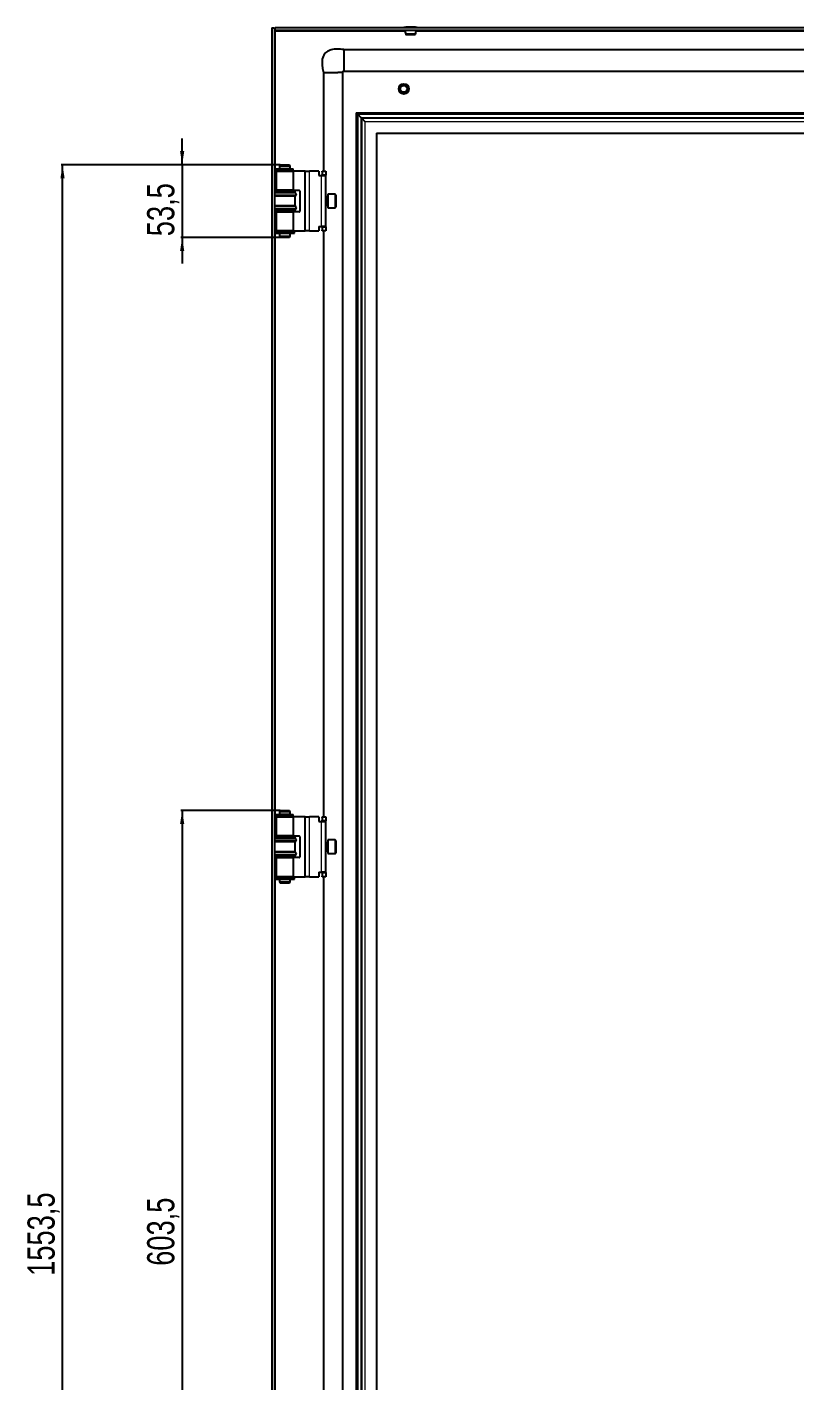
# Model space of a CAD drawing. Header units: millimetres. Extents: x -708 to 1768, y -1269 to 974.
# Drawn here: x 638 to 1203, y -211 to 785 of the extents above; entities that cross this region are included whole.
import ezdxf

# ---------------------------------------------------------------- set-up
doc = ezdxf.new("R2010")
doc.units = ezdxf.units.MM
doc.layers.add('FORMAT', color=7, linetype='Continuous')
doc.styles.add('SLDTEXTSTYLE0', font='TXT', dxfattribs={"width": 0.75})
doc.dimstyles.new('SLDDIMSTYLE0', dxfattribs={"dimtxt": 20, "dimasz": 10, "dimexe": 0, "dimexo": 0.0625, "dimgap": 5, "dimtad": 2, "dimdec": 1, "dimrnd": 1e-09, "dimzin": 12, "dimdsep": 46, "dimtxsty": 'SLDTEXTSTYLE0', "dimsah": 1, "dimcen": 0.09, "dimadec": 0, "dimazin": 3, "dimtfac": 1, "dimtofl": 0, "dimtmove": 0, "dimatfit": 3, "dimfxl": 0, "dimfrac": 2, "dimtolj": 1, "dimtzin": 12, "dimarcsym": 0})
doc.dimstyles.new('SLDDIMSTYLE1', dxfattribs={"dimtxt": 20, "dimasz": 10, "dimexe": 0, "dimexo": 0.0625, "dimgap": 5, "dimtad": 2, "dimdec": 1, "dimrnd": 1e-09, "dimzin": 12, "dimdsep": 46, "dimtxsty": 'SLDTEXTSTYLE0', "dimsah": 1, "dimcen": 0.09, "dimadec": 0, "dimazin": 3, "dimtfac": 1, "dimtmove": 0, "dimatfit": 0, "dimfxl": 0, "dimfrac": 2, "dimtolj": 1, "dimtzin": 12, "dimarcsym": 0})

# ---------------------------------------------------------------- blocks, each defined once
blk = doc.blocks.new('_D_6')
at = {"layer": 'FORMAT'}
for p, q in [((824.36, 683.34), (663.29, 683.34)), ((664.29, -870.16), (664.29, 683.34)), ((824.36, -870.16), (663.29, -870.16))]:
    blk.add_line(p, q, dxfattribs=at)
for points in [[(664.29, 683.34), (662.75, 673.34), (665.83, 673.34)], [(664.29, -870.16), (665.83, -860.16), (662.75, -860.16)]]:
    blk.add_solid(points, dxfattribs=at)
at = {"layer": 'FORMAT', "insert": (638.51, -134.05), "char_height": 20, "attachment_point": 1, "rotation": 90, "style": 'SLDTEXTSTYLE0'}
blk.add_mtext('1553,5', dxfattribs=at)
blk = doc.blocks.new('_D_7')
at = {"layer": 'FORMAT'}
for p, q in [((752.29, 683.34), (752.29, 702.57)), ((824.36, 683.34), (751.29, 683.34)), ((752.29, 683.34), (752.29, 629.84)), ((824.36, 629.84), (751.29, 629.84)), ((752.29, 629.84), (752.29, 610.61))]:
    blk.add_line(p, q, dxfattribs=at)
for points in [[(752.29, 683.34), (753.83, 693.34), (750.75, 693.34)], [(752.29, 629.84), (750.75, 619.84), (753.83, 619.84)]]:
    blk.add_solid(points, dxfattribs=at)
at = {"layer": 'FORMAT', "insert": (726.51, 630.73), "char_height": 20, "attachment_point": 1, "rotation": 90, "style": 'SLDTEXTSTYLE0'}
blk.add_mtext('53,5', dxfattribs=at)
blk = doc.blocks.new('_D_10')
at = {"layer": 'FORMAT'}
for p, q in [((824.36, 208.34), (751.29, 208.34)), ((752.29, 208.34), (752.29, -395.16)), ((824.36, -395.16), (751.29, -395.16))]:
    blk.add_line(p, q, dxfattribs=at)
for points in [[(752.29, 208.34), (750.75, 198.34), (753.83, 198.34)], [(752.29, -395.16), (753.83, -385.16), (750.75, -385.16)]]:
    blk.add_solid(points, dxfattribs=at)
at = {"layer": 'FORMAT', "insert": (726.51, -126.66), "char_height": 20, "attachment_point": 1, "rotation": 90, "style": 'SLDTEXTSTYLE0'}
blk.add_mtext('603,5', dxfattribs=at)

msp = doc.modelspace()

# ---------------------------------------------------------------- linework, layer by layer
at = {"color": 7, "linetype": 'Continuous', "lineweight": 25}
for p, q in [((818.3, 784.09), (818.3, -970.91)), ((818.3, 784.09), (820.3, 784.09)), ((820.3, 784.09), (820.3, -970.91)), ((820.6, 782.09), (820.6, 784.09)), ((1610, 784.09), (820.6, 784.09)), ((1610, 782.09), (820.6, 782.09)), ((820.9, 781.49), (820.7, 782.09)), ((920.3, 779.47), (916.71, 779.47)), ((917.19, 779.09), (923.4, 779.09)), ((923.89, 779.47), (920.3, 779.47)), ((871.3, 768.09), (871.3, 752.25)), ((871.3, 768.09), (1559.3, 768.09)), ((856.3, 751.09), (857.27, 751.09)), ((856.3, 751.09), (856.3, 678.59)), ((857.27, 751.09), (859.73, 751.09)), ((859.73, 751.09), (863.3, 751.09)), ((863.3, 751.09), (866.87, 751.09)), ((870.3, 751.09), (870.3, -937.91)), ((871.3, 752.09), (1559.3, 752.09)), ((880.3, 721.59), (880.3, -908.41)), ((880.3, 721.59), (881.3, 720.59)), ((880.3, 721.59), (1550.3, 721.59)), ((881.4, 720.49), (883.7, 718.18)), ((883.7, 718.18), (884.4, 717.49)), ((884.4, 717.49), (886.7, 715.18)), ((895.3, 706.59), (1535.3, 706.59)), ((895.3, 706.59), (895.3, -893.41)), ((820.65, 680.29), (820.65, 679.39)), ((820.65, 680.29), (833.53, 680.29)), ((820.65, 679.39), (833.53, 679.39)), ((821.35, 678.59), (821.35, 664.59)), ((821.35, 678.59), (834.25, 678.59)), ((824.37, 683.34), (823.8, 682.34)), ((823.8, 682.34), (823.8, 680.34)), ((831.8, 682.34), (823.8, 682.34)), ((828.55, 680.34), (823.8, 680.34)), ((823.8, 679.34), (823.8, 678.59)), ((828.55, 679.34), (823.8, 679.34)), ((824.3, 680.34), (824.3, 680.29)), ((824.3, 679.39), (824.3, 679.34)), ((824.37, 683.34), (831.22, 683.34)), ((831.8, 680.34), (828.55, 680.34)), ((831.8, 679.34), (828.55, 679.34)), ((831.8, 682.34), (831.22, 683.34)), ((831.3, 680.29), (831.3, 680.34)), ((831.3, 679.34), (831.3, 679.39)), ((831.8, 680.34), (831.8, 682.34)), ((831.8, 678.59), (831.8, 679.34)), ((833.53, 680.29), (833.62, 680.29)), ((833.53, 679.39), (833.62, 679.39)), ((833.62, 679.39), (833.62, 680.29)), ((833.62, 680.29), (833.83, 680.29)), ((833.62, 679.39), (833.83, 679.39)), ((833.83, 679.39), (833.83, 680.29)), ((834.25, 664.59), (834.25, 678.59)), ((842.35, 678.59), (834.25, 678.59)), ((842.85, 678.59), (842.35, 678.59)), ((842.85, 678.59), (845.85, 678.59)), ((842.85, 634.59), (842.85, 678.59)), ((852.85, 678.59), (845.85, 678.59)), ((852.85, 678.59), (852.85, 675.29)), ((855.35, 678.59), (857.85, 678.59)), ((855.35, 678.09), (855.35, 678.59)), ((855.35, 678.09), (855.35, 676.09)), ((857.85, 678.59), (857.85, 678.09)), ((857.85, 678.09), (857.85, 676.09)), ((852.85, 675.29), (854.85, 675.29)), ((854.85, 675.29), (857.85, 675.29)), ((855.35, 675.59), (855.35, 676.09)), ((857.85, 675.59), (855.35, 675.59)), ((855.35, 675.59), (855.35, 675.29)), ((857.85, 676.09), (857.85, 675.59)), ((857.85, 675.29), (857.85, 675.59)), ((857.85, 637.89), (857.85, 675.29)), ((820.3, 663.59), (835.3, 663.59)), ((835.3, 662.99), (820.3, 662.99)), ((835.3, 660.19), (820.3, 660.19)), ((834.25, 664.59), (821.35, 664.59)), ((823.8, 664.59), (823.8, 663.59)), ((831.8, 663.59), (831.8, 664.59)), ((834.25, 664.59), (838.35, 664.59)), ((835.3, 662.99), (835.3, 663.59)), ((836, 662.3), (835.3, 662.99)), ((835.3, 660.19), (836, 660.88)), ((835.3, 652.99), (835.3, 660.19)), ((838.85, 664.09), (838.85, 649.09)), ((859.1, 659.59), (857.85, 659.59)), ((864.75, 661.59), (859.35, 661.59)), ((859.35, 661.59), (859.35, 651.59)), ((865.35, 660.99), (865.35, 652.19)), ((835.3, 652.99), (820.3, 652.99)), ((835.3, 650.19), (820.3, 650.19)), ((820.3, 649.59), (835.3, 649.59)), ((821.35, 648.59), (821.35, 634.59)), ((821.35, 648.59), (834.25, 648.59)), ((823.8, 649.59), (823.8, 648.59)), ((831.8, 648.59), (831.8, 649.59)), ((834.25, 634.59), (834.25, 648.59)), ((838.35, 648.59), (834.25, 648.59)), ((836, 652.3), (835.3, 652.99)), ((835.3, 650.19), (836, 650.88)), ((835.3, 649.59), (835.3, 650.19)), ((857.85, 653.59), (859.1, 653.59)), ((859.35, 651.59), (864.75, 651.59)), ((852.85, 637.89), (854.85, 637.89)), ((852.85, 637.89), (852.85, 634.59)), ((857.85, 637.89), (854.85, 637.89)), ((855.35, 637.89), (855.35, 637.59)), ((855.35, 637.59), (857.85, 637.59)), ((855.35, 637.09), (855.35, 637.59)), ((857.85, 637.59), (857.85, 637.89)), ((857.85, 637.59), (857.85, 637.09)), ((820.65, 633.79), (820.65, 632.89)), ((820.65, 633.79), (834.95, 633.79)), ((820.65, 632.89), (834.95, 632.89)), ((834.25, 634.59), (821.35, 634.59)), ((823.8, 634.59), (823.8, 633.84)), ((828.55, 633.84), (823.8, 633.84)), ((823.8, 632.84), (823.8, 630.84)), ((828.55, 632.84), (823.8, 632.84)), ((823.8, 630.84), (824.37, 629.84)), ((823.8, 630.84), (828.55, 630.84)), ((824.3, 633.84), (824.3, 633.79)), ((824.3, 632.89), (824.3, 632.84)), ((828.44, 629.84), (824.37, 629.84)), ((831.22, 629.84), (828.44, 629.84)), ((831.8, 633.84), (828.55, 633.84)), ((831.8, 632.84), (828.55, 632.84)), ((828.55, 630.84), (831.8, 630.84)), ((831.22, 629.84), (831.8, 630.84)), ((831.3, 633.79), (831.3, 633.84)), ((831.3, 632.84), (831.3, 632.89)), ((831.8, 633.84), (831.8, 634.59)), ((831.8, 630.84), (831.8, 632.84)), ((834.25, 634.59), (842.35, 634.59)), ((834.95, 632.89), (834.95, 633.79)), ((842.35, 634.59), (842.85, 634.59)), ((845.85, 634.59), (842.85, 634.59)), ((845.85, 634.59), (852.85, 634.59)), ((855.35, 637.09), (855.35, 635.09)), ((855.35, 634.59), (855.35, 635.09)), ((857.85, 634.59), (855.35, 634.59)), ((856.3, 634.59), (856.3, 203.59)), ((857.85, 637.09), (857.85, 635.09)), ((857.85, 635.09), (857.85, 634.59)), ((820.65, 205.29), (820.65, 204.39)), ((820.65, 205.29), (833.53, 205.29)), ((820.65, 204.39), (833.53, 204.39)), ((821.35, 203.59), (821.35, 189.59)), ((821.35, 203.59), (834.25, 203.59)), ((824.37, 208.34), (823.8, 207.34)), ((823.8, 207.34), (823.8, 205.34)), ((831.8, 207.34), (823.8, 207.34)), ((828.55, 205.34), (823.8, 205.34)), ((823.8, 204.34), (823.8, 203.59)), ((828.55, 204.34), (823.8, 204.34)), ((824.3, 205.34), (824.3, 205.29)), ((824.3, 204.39), (824.3, 204.34)), ((824.37, 208.34), (831.22, 208.34)), ((831.8, 205.34), (828.55, 205.34)), ((831.8, 204.34), (828.55, 204.34)), ((831.8, 207.34), (831.22, 208.34)), ((831.3, 205.29), (831.3, 205.34)), ((831.3, 204.34), (831.3, 204.39)), ((831.8, 205.34), (831.8, 207.34)), ((831.8, 203.59), (831.8, 204.34)), ((833.53, 205.29), (833.62, 205.29)), ((833.53, 204.39), (833.62, 204.39)), ((833.62, 204.39), (833.62, 205.29)), ((833.62, 205.29), (833.83, 205.29)), ((833.62, 204.39), (833.83, 204.39)), ((833.83, 204.39), (833.83, 205.29)), ((834.25, 189.59), (834.25, 203.59)), ((842.35, 203.59), (834.25, 203.59)), ((842.85, 203.59), (842.35, 203.59)), ((842.85, 203.59), (845.85, 203.59)), ((842.85, 159.59), (842.85, 203.59)), ((852.85, 203.59), (845.85, 203.59)), ((852.85, 203.59), (852.85, 200.29)), ((852.85, 200.29), (854.85, 200.29)), ((854.85, 200.29), (857.85, 200.29)), ((855.35, 203.59), (857.85, 203.59)), ((855.35, 203.09), (855.35, 203.59)), ((855.35, 203.09), (855.35, 201.09)), ((855.35, 200.59), (855.35, 201.09)), ((857.85, 200.59), (855.35, 200.59)), ((855.35, 200.59), (855.35, 200.29)), ((857.85, 203.59), (857.85, 203.09)), ((857.85, 203.09), (857.85, 201.09)), ((857.85, 201.09), (857.85, 200.59)), ((857.85, 200.29), (857.85, 200.59)), ((857.85, 162.89), (857.85, 200.29)), ((834.25, 189.59), (821.35, 189.59)), ((823.8, 189.59), (823.8, 188.59)), ((831.8, 188.59), (831.8, 189.59)), ((834.25, 189.59), (838.35, 189.59)), ((820.3, 188.59), (835.3, 188.59)), ((835.3, 187.99), (820.3, 187.99)), ((835.3, 185.19), (820.3, 185.19)), ((835.3, 187.99), (835.3, 188.59)), ((836, 187.3), (835.3, 187.99)), ((835.3, 185.19), (836, 185.88)), ((835.3, 177.99), (835.3, 185.19)), ((838.85, 189.09), (838.85, 174.09)), ((859.1, 184.59), (857.85, 184.59)), ((864.75, 186.59), (859.35, 186.59)), ((859.35, 186.59), (859.35, 176.59)), ((865.35, 185.99), (865.35, 177.19)), ((835.3, 177.99), (820.3, 177.99)), ((835.3, 175.19), (820.3, 175.19)), ((820.3, 174.59), (835.3, 174.59)), ((821.35, 173.59), (821.35, 159.59)), ((821.35, 173.59), (834.25, 173.59)), ((823.8, 174.59), (823.8, 173.59)), ((831.8, 173.59), (831.8, 174.59)), ((834.25, 159.59), (834.25, 173.59)), ((838.35, 173.59), (834.25, 173.59)), ((836, 177.3), (835.3, 177.99)), ((835.3, 175.19), (836, 175.88)), ((835.3, 174.59), (835.3, 175.19)), ((857.85, 178.59), (859.1, 178.59)), ((859.35, 176.59), (864.75, 176.59)), ((834.25, 159.59), (821.35, 159.59)), ((823.8, 159.59), (823.8, 158.84)), ((831.8, 158.84), (831.8, 159.59)), ((834.25, 159.59), (842.35, 159.59)), ((842.35, 159.59), (842.85, 159.59)), ((845.85, 159.59), (842.85, 159.59)), ((845.85, 159.59), (852.85, 159.59)), ((852.85, 162.89), (854.85, 162.89)), ((852.85, 162.89), (852.85, 159.59)), ((857.85, 162.89), (854.85, 162.89)), ((855.35, 162.89), (855.35, 162.59)), ((855.35, 162.59), (857.85, 162.59)), ((855.35, 162.09), (855.35, 162.59)), ((855.35, 162.09), (855.35, 160.09)), ((855.35, 159.59), (855.35, 160.09)), ((857.85, 159.59), (855.35, 159.59)), ((856.3, 159.59), (856.3, -346.41)), ((857.85, 162.59), (857.85, 162.89)), ((857.85, 162.59), (857.85, 162.09)), ((857.85, 162.09), (857.85, 160.09)), ((857.85, 160.09), (857.85, 159.59)), ((820.65, 158.79), (820.65, 157.89)), ((820.65, 158.79), (834.95, 158.79)), ((820.65, 157.89), (834.95, 157.89)), ((828.55, 158.84), (823.8, 158.84)), ((823.8, 157.84), (823.8, 155.84)), ((828.55, 157.84), (823.8, 157.84)), ((823.8, 155.84), (824.37, 154.84)), ((823.8, 155.84), (828.55, 155.84)), ((824.3, 158.84), (824.3, 158.79)), ((824.3, 157.89), (824.3, 157.84)), ((828.44, 154.84), (824.37, 154.84)), ((831.22, 154.84), (828.44, 154.84)), ((831.8, 158.84), (828.55, 158.84)), ((831.8, 157.84), (828.55, 157.84)), ((828.55, 155.84), (831.8, 155.84)), ((831.22, 154.84), (831.8, 155.84)), ((831.3, 158.79), (831.3, 158.84)), ((831.3, 157.84), (831.3, 157.89)), ((831.8, 155.84), (831.8, 157.84)), ((834.95, 157.89), (834.95, 158.79))]:
    msp.add_line(p, q, dxfattribs=at)
at = {"color": 8, "linetype": 'Continuous', "lineweight": 18}
for p, q in [((820.9, 680.29), (820.9, 781.49)), ((820.9, 781.49), (916.25, 781.49)), ((920.3, 784.22), (915.44, 784.22)), ((920.3, 784.34), (915.55, 784.34)), ((925.05, 784.34), (920.3, 784.34)), ((925.16, 784.22), (920.3, 784.22)), ((924.34, 781.49), (1506.25, 781.49)), ((881.3, 720.59), (881.3, -907.41)), ((881.3, 720.59), (1549.3, 720.59)), ((881.4, 720.49), (881.4, -907.31)), ((881.4, 720.49), (1549.2, 720.49)), ((883.7, 718.18), (883.7, -905)), ((883.7, 718.18), (1546.89, 718.18)), ((884.4, 717.49), (884.4, -904.31)), ((884.4, 717.49), (1546.2, 717.49)), ((886.7, 715.18), (886.7, -902)), ((886.7, 715.18), (1543.89, 715.18)), ((820.9, 663.59), (820.9, 679.39)), ((833.53, 680.29), (833.53, 679.39)), ((842.35, 678.59), (842.35, 634.59)), ((845.85, 634.59), (845.85, 678.59)), ((857.85, 678.09), (855.35, 678.09)), ((854.85, 637.89), (854.85, 675.29)), ((855.35, 676.09), (857.85, 676.09)), ((836, 662.3), (820.3, 662.3)), ((836, 660.88), (820.3, 660.88)), ((859.1, 659.18), (859.1, 659.59)), ((859.1, 653.59), (859.1, 659.18)), ((864.75, 651.59), (864.75, 661.59)), ((836, 652.3), (820.3, 652.3)), ((836, 650.88), (820.3, 650.88)), ((820.9, 633.79), (820.9, 649.59)), ((820.9, 205.29), (820.9, 632.89)), ((857.85, 637.09), (855.35, 637.09)), ((855.35, 635.09), (857.85, 635.09)), ((820.9, 188.59), (820.9, 204.39)), ((833.53, 205.29), (833.53, 204.39)), ((842.35, 203.59), (842.35, 159.59)), ((845.85, 159.59), (845.85, 203.59)), ((854.85, 162.89), (854.85, 200.29)), ((857.85, 203.09), (855.35, 203.09)), ((855.35, 201.09), (857.85, 201.09)), ((836, 187.3), (820.3, 187.3)), ((836, 185.88), (820.3, 185.88)), ((859.1, 184.18), (859.1, 184.59)), ((859.1, 178.59), (859.1, 184.18)), ((864.75, 176.59), (864.75, 186.59)), ((836, 177.3), (820.3, 177.3)), ((836, 175.88), (820.3, 175.88)), ((820.9, 158.79), (820.9, 174.59)), ((857.85, 162.09), (855.35, 162.09)), ((855.35, 160.09), (857.85, 160.09)), ((820.9, -344.71), (820.9, 157.89))]:
    msp.add_line(p, q, dxfattribs=at)
at = {"color": 7, "linetype": 'Continuous', "lineweight": 25}
for radius in [3.75, 3, 2.5]:
    msp.add_circle((915.3, 739.09), radius, dxfattribs=at)
for centre, radius, start, end in [((915.56, 784.22), 0.126, 96.02558, 180), ((941.2, 784.15), 25.77, 179.86102, 180.13898), ((920.3, 739.34), 45.25, 90.0016, 96.02558), ((922.42, 781.82), 6.18, 177.53422, 202.36543), ((917.19, 779.59), 0.5, 193.38346, 270), ((920.3, 739.34), 45.25, 83.97442, 89.9984), ((923.4, 779.59), 0.5, 270, 346.61654), ((918.17, 781.82), 6.18, 337.63457, 2.46578), ((925.03, 784.22), 0.126, 0, 83.97442), ((899.39, 784.15), 25.77, 359.86102, 0.13898), ((835.3, 661.59), 1, 314.427, 45.573), ((838.35, 664.09), 0.5, 0, 90), ((859.1, 659.84), 0.25, 270, 0), ((864.75, 660.99), 0.6, 360, 90), ((835.3, 651.59), 1, 314.427, 45.573), ((838.35, 649.09), 0.5, 270, 0), ((859.1, 653.34), 0.25, 360, 90), ((864.75, 652.19), 0.6, 270, 0), ((838.35, 189.09), 0.5, 0, 90), ((835.3, 186.59), 1, 314.427, 45.573), ((859.1, 184.84), 0.25, 270, 0), ((864.75, 185.99), 0.6, 360, 90), ((835.3, 176.59), 1, 314.427, 45.573), ((838.35, 174.09), 0.5, 270, 0), ((859.1, 178.34), 0.25, 360, 90), ((864.75, 177.19), 0.6, 270, 0)]:
    msp.add_arc(centre, radius, start, end, dxfattribs=at)
for points, knots in [([(820.6, 782.39), (820.57, 782.47), (820.46, 782.79), (820.33, 783.36), (820.31, 783.84), (820.3, 784.09)], [0, 0, 0, 0, 0.141742, 0.566203, 1, 1, 1, 1]), ([(820.6, 782.09), (820.65, 782.09), (820.7, 782.03), (820.8, 781.8), (820.85, 781.65), (820.9, 781.49)], [0, 0, 0, 0, 0.5, 0.5, 1, 1, 1, 1]), ([(871.3, 768.09), (869.57, 768.26), (866.43, 768.56), (862.1, 768.05), (858.67, 766.62), (856.46, 764.3), (855.37, 761.54), (855.05, 758.49), (855.35, 754.93), (855.96, 752.44), (856.3, 751.09)], [0, 0, 0, 0, 0.176713, 0.320911, 0.440308, 0.54837, 0.6374, 0.738878, 0.858543, 1, 1, 1, 1]), ([(870.19, 751.09), (870.16, 751.09), (870.07, 751.09), (869.61, 751.09), (869.32, 751.09)], [0, 0, 0, 0, 0.356727, 1, 1, 1, 1]), ([(870.26, 751.09), (870.28, 751.23), (870.3, 751.47), (870.43, 751.67), (870.56, 751.76), (870.61, 751.87), (870.62, 751.93), (870.64, 751.99), (870.66, 752.03), (870.68, 752.06), (870.71, 752.11), (870.76, 752.16), (870.88, 752.23), (871.07, 752.26), (871.22, 752.26), (871.3, 752.25)], [0, 0, 0, 0, 0.233411, 0.418546, 0.549351, 0.595026, 0.631329, 0.647111, 0.661994, 0.676639, 0.691742, 0.725563, 0.766794, 0.872627, 1, 1, 1, 1]), ([(870.3, 751.09), (870.45, 751.32), (870.71, 751.72), (871.12, 751.98), (871.3, 752.09)], [0, 0, 0, 0, 0.5615605, 1, 1, 1, 1])]:
    msp.add_open_spline(points, degree=3, knots=knots, dxfattribs=at)
msp.add_open_spline([(869.32, 751.09), (868.99, 751.09), (868.32, 751.09), (867.35, 751.09), (866.87, 751.09)], degree=3, dxfattribs=at)

# ---------------------------------------------------------------- dimensions: what is measured, and where the dimension line sits
at = {"layer": 'FORMAT'}
for base, p1, p2, dimstyle, picture, middle in [((752.29, 629.84), (824.37, 683.34), (824.37, 629.84), 'SLDDIMSTYLE1', '_D_7', (752.29, 656.59)), ((664.29, 683.34), (824.37, -870.16), (824.37, 683.34), 'SLDDIMSTYLE0', '_D_6', (664.29, -93.41)), ((752.29, -395.16), (824.37, 208.34), (824.37, -395.16), 'SLDDIMSTYLE0', '_D_10', (752.29, -93.41))]:
    dim = msp.add_linear_dim(base=base, p1=p1, p2=p2, angle=90, dimstyle=dimstyle, dxfattribs=at)
    dim.commit()
    dim.dimension.update_dxf_attribs({"geometry": picture, "text_midpoint": middle, "dimtype": 160})

doc.saveas('drawing.dxf')
